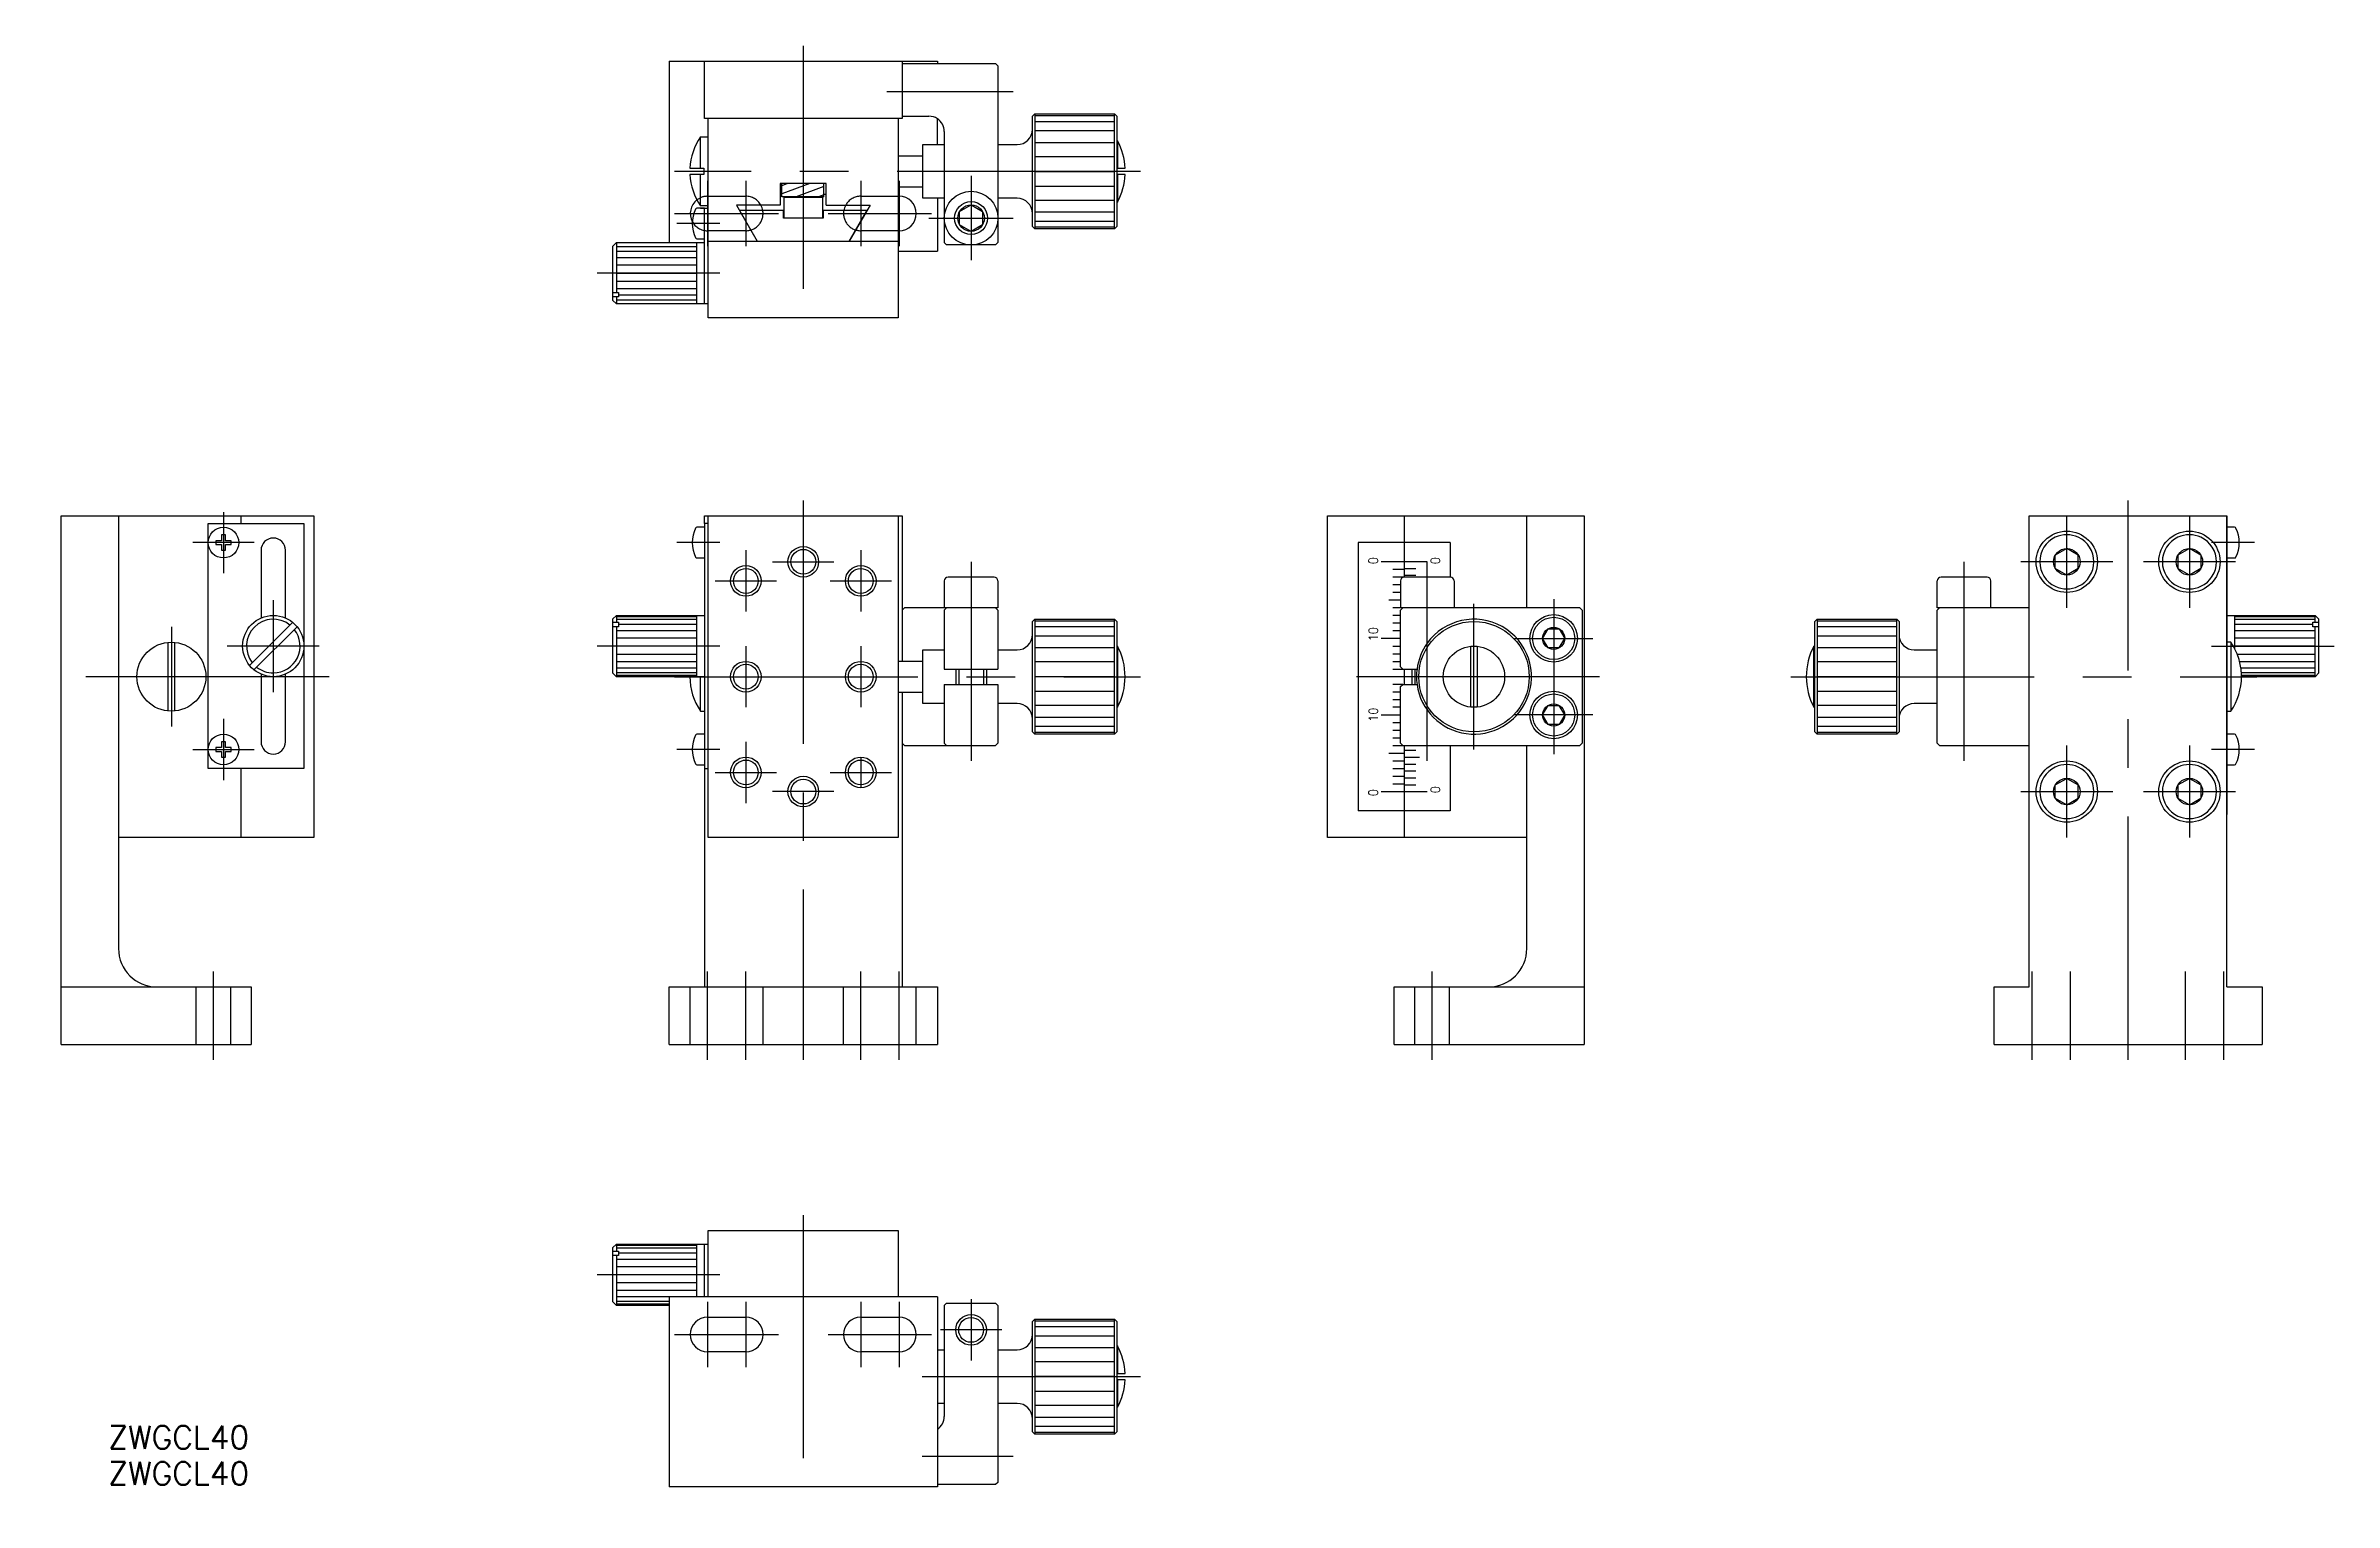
# Model space of a CAD drawing. Extents: x -99 to 200, y -108 to 82.
import ezdxf

# ---------------------------------------------------------------- set-up
doc = ezdxf.new("R2010")
doc.units = 0
doc.linetypes.add('CENTER', pattern=[50.8, 31.75, -6.35, 6.35, -6.35])
doc.linetypes.add('DASHED', pattern=[19.05, 12.7, -6.35])
doc.layers.get('0').update_dxf_attribs({"linetype": 'CONTINUOUS'})
doc.layers.add('CENTER', color=1, linetype='CENTER')
doc.styles.add('CONVERTER_2', font='txt.shx', dxfattribs={"width": 0.9})
doc.styles.get("Standard").update_dxf_attribs({"font": 'txt.shx', "height": 3, "bigfont": 'bigfont.shx'})

msp = doc.modelspace()

# ---------------------------------------------------------------- linework, layer by layer
at = {"color": 7, "linetype": 'CONTINUOUS'}
for p, q in [((-17.5, 80.37), (17.5, 80.37)), ((-17.5, 80.37), (-17.5, 56.67)), ((-12.9, 72.87), (-12.9, 80.37)), ((12.9, 80.37), (12.9, 72.87)), ((12.9, 80.07), (18, 80.07)), ((12.9, 79.77), (12.9, 73.17)), ((17.5, 80.37), (17.5, 80.07)), ((18, 80.07), (25.1, 80.07)), ((25.1, 80.07), (25.4, 79.77)), ((25.4, 79.77), (25.4, 72.37)), ((12.9, 72.87), (-12.9, 72.87)), ((-12.4, 46.87), (-12.4, 72.87)), ((12.4, 72.87), (12.4, 67.97)), ((12.9, 73.17), (16.4, 73.17)), ((12.9, 73.12), (13, 73.12)), ((17.5, 69.47), (17.5, 72.84)), ((25.4, 72.87), (25.4, 62.47)), ((30.21, 73.47), (29.91, 73.17)), ((29.91, 58.77), (29.91, 73.17)), ((30.21, 73.47), (40.61, 73.47)), ((30.21, 73.47), (30.21, 58.47)), ((40.61, 73.22), (30.21, 73.22)), ((30.21, 72.47), (40.61, 72.47)), ((40.61, 58.47), (40.61, 73.47)), ((40.91, 73.17), (40.61, 73.47)), ((40.91, 73.17), (40.91, 58.77)), ((-13.41, 70.47), (-12.4, 70.47)), ((-13.41, 66.37), (-13.41, 70.47)), ((15.6, 69.47), (17.5, 69.47)), ((15.6, 62.47), (15.6, 69.47)), ((17.5, 69.47), (17.9, 69.47)), ((17.9, 69.47), (18.4, 69.47)), ((18.4, 71.17), (18.4, 69.47)), ((18.4, 69.47), (18.4, 62.47)), ((25.4, 69.47), (27.91, 69.47)), ((40.61, 71.27), (30.21, 71.27)), ((30.21, 69.72), (40.61, 69.72)), ((40.91, 69.97), (41.01, 69.97)), ((41.01, 69.97), (41.01, 66.37)), ((-14.79, 66.37), (-13, 66.37)), ((-13, 66.37), (-13, 65.57)), ((12.4, 67.97), (12.4, 63.97)), ((15.6, 67.97), (12.4, 67.97)), ((30.21, 67.91), (40.61, 67.91)), ((30.21, 65.97), (40.61, 65.97)), ((40.91, 66.37), (42, 66.37)), ((-13, 65.57), (-14.79, 65.57)), ((-13.41, 61.47), (-13.41, 65.57)), ((3, 64.37), (-3, 64.37)), ((-3, 64.37), (-3, 61.57)), ((-2.8, 62.65), (-2.8, 64.37)), ((2.7, 62.65), (2.7, 64.37)), ((3, 62.97), (2.7, 62.97)), ((3, 61.57), (3, 64.37)), ((12.4, 63.97), (12.4, 55.57)), ((12.4, 63.97), (15.6, 63.97)), ((12.4, 62.72), (12.5, 62.72)), ((30.21, 64.03), (40.61, 64.03)), ((42, 65.57), (40.91, 65.57)), ((41.01, 65.57), (41.01, 61.97)), ((-12.9, 61.17), (-13.89, 61.17)), ((-12.4, 61.47), (-13.41, 61.47)), ((-13.4, 61.17), (-12.4, 61.17)), ((-12.9, 48.67), (-12.9, 61.17)), ((-8.71, 61.57), (-6, 56.87)), ((-3, 61.57), (-8.71, 61.57)), ((-2.6, 60.87), (-8.31, 60.87)), ((-8.31, 60.87), (-6, 56.87)), ((2.7, 62.65), (-2.8, 62.65)), ((-2.6, 59.87), (-2.6, 60.87)), ((2.6, 59.87), (-2.6, 59.87)), ((-2.5, 59.87), (-2.5, 62.65)), ((2.5, 62.57), (-2.5, 62.57)), ((2.5, 62.65), (2.5, 59.87)), ((8.31, 60.87), (2.6, 60.87)), ((2.6, 60.87), (2.6, 59.87)), ((3, 61.57), (8.71, 61.57)), ((8.71, 61.57), (6, 56.87)), ((6, 56.87), (8.31, 60.87)), ((17.5, 62.47), (15.6, 62.47)), ((17.5, 62.47), (17.5, 55.57)), ((18.4, 62.47), (17.5, 62.47)), ((18.4, 62.47), (18.4, 56.67)), ((20.4, 60.74), (21.9, 61.6)), ((20.4, 59), (20.4, 60.74)), ((21.9, 61.6), (23.4, 60.74)), ((23.4, 60.74), (23.4, 59)), ((25.4, 62.47), (25.4, 59.87)), ((27.91, 62.47), (25.4, 62.47)), ((25.4, 59.87), (25.4, 56.67)), ((30.21, 62.22), (40.61, 62.22)), ((30.21, 60.67), (40.61, 60.67)), ((41.01, 61.97), (40.91, 61.97)), ((-13.89, 57.17), (-12.9, 57.17)), ((-12.4, 56.87), (12.4, 56.87)), ((12.5, 58.22), (12.4, 58.22)), ((21.9, 58.14), (20.4, 59)), ((23.4, 59), (21.9, 58.14)), ((29.91, 58.77), (30.21, 58.47)), ((30.21, 59.48), (40.61, 59.48)), ((30.21, 58.73), (40.61, 58.73)), ((40.61, 58.47), (30.21, 58.47)), ((40.91, 58.77), (40.61, 58.47)), ((-24.9, 56.17), (-24.4, 56.67)), ((-24.9, 56.17), (-24.9, 49.17)), ((-24.4, 56.67), (-12.9, 56.67)), ((-24.4, 56.67), (-24.4, 50.14)), ((-13.9, 56.14), (-24.4, 56.14)), ((-13.9, 55.5), (-24.4, 55.5)), ((-13.9, 54.67), (-24.4, 54.67)), ((-13.9, 48.67), (-13.9, 56.67)), ((12.4, 55.57), (17.5, 55.57)), ((12.4, 55.57), (12.4, 46.87)), ((18.7, 56.37), (18.4, 56.67)), ((25.1, 56.37), (18.7, 56.37)), ((25.4, 56.67), (25.1, 56.37)), ((-13.9, 53.71), (-24.4, 53.71)), ((-24.4, 52.67), (-13.9, 52.67)), ((-24.4, 51.64), (-13.9, 51.64)), ((-24.9, 50.14), (-24.1, 50.14)), ((-24.1, 49.57), (-24.9, 49.57)), ((-24.4, 48.67), (-24.9, 49.17)), ((-24.4, 50.67), (-13.9, 50.67)), ((-24.4, 49.57), (-24.4, 48.67)), ((-24.4, 49.21), (-13.9, 49.21)), ((-12.4, 48.67), (-24.4, 48.67)), ((-24.1, 50.14), (-24.1, 49.57)), ((-24.1, 49.84), (-13.9, 49.84)), ((12.4, 46.87), (-12.4, 46.87)), ((-96.87, 21), (-63.87, 21)), ((-96.87, -48), (-96.87, 21)), ((-89.37, 21), (-89.37, -35.5)), ((-73.37, 20), (-73.37, 21)), ((-63.87, 21), (-63.87, -21)), ((-12.9, 21), (12.9, 21)), ((-12.9, 20), (-12.9, 21)), ((-12.4, -21), (-12.4, 21)), ((12.4, 21), (12.4, 2)), ((12.9, 21), (12.9, 2)), ((68.43, -21), (68.43, 21)), ((68.43, 21), (94.43, 21)), ((78.43, 21), (78.43, 15)), ((94.43, 21), (101.93, 21)), ((94.43, 9), (94.43, 21)), ((101.93, 21), (101.93, 5)), ((160, 21), (185.8, 21)), ((160, 15), (160, 21)), ((185.8, -40.5), (185.8, 21)), ((185.8, 21), (185.8, 18)), ((-77.67, -12), (-77.67, 20)), ((-77.67, 20), (-65.17, 20)), ((-75.92, 18.5), (-75.92, 17.75)), ((-75.42, 18.5), (-75.92, 18.5)), ((-75.42, 17.75), (-75.42, 18.5)), ((-65.17, 20), (-65.17, -12)), ((-12.9, 19.5), (-13.89, 19.5)), ((-12.9, 20), (-12.9, -40.5)), ((-12.4, 20), (-12.9, 20)), ((186.79, 19.5), (185.8, 19.5)), ((185.8, 18), (185.8, 15)), ((185.8, 18), (185.8, 15)), ((-75.92, 17.75), (-76.67, 17.75)), ((-76.67, 17.75), (-76.67, 17.25)), ((-76.67, 17.25), (-75.92, 17.25)), ((-75.92, 17.25), (-75.92, 16.5)), ((-75.92, 16.5), (-75.42, 16.5)), ((-74.67, 17.75), (-75.42, 17.75)), ((-75.42, 17.25), (-74.67, 17.25)), ((-75.42, 16.5), (-75.42, 17.25)), ((-74.67, 17.25), (-74.67, 17.75)), ((-70.77, 16.5), (-70.77, 7.67)), ((-67.57, 7.67), (-67.57, 16.5)), ((-13.89, 15.5), (-12.9, 15.5)), ((72.43, 17.5), (72.43, -17.5)), ((84.43, 17.5), (72.43, 17.5)), ((76.93, 15), (75.43, 15)), ((78.43, 15), (76.93, 15)), ((78.43, 15), (76.93, 15)), ((78.43, 15), (78.43, 13)), ((79.93, 15), (78.43, 15)), ((79.93, 15), (78.43, 15)), ((81.43, 15), (79.93, 15)), ((84.43, 17.5), (84.43, 13)), ((160, -15), (160, 15)), ((164.9, 16.73), (163.4, 15.87)), ((163.4, 14.13), (163.4, 15.87)), ((166.4, 15.87), (164.9, 16.73)), ((166.4, 14.13), (166.4, 15.87)), ((180.9, 16.73), (179.4, 15.87)), ((179.4, 15.87), (179.4, 14.13)), ((182.4, 15.87), (180.9, 16.73)), ((182.4, 15.87), (182.4, 14.13)), ((185.8, 15.5), (186.79, 15.5)), ((185.8, 15), (185.8, 2)), ((18.4, 12.5), (18.4, 9)), ((24.9, 13), (18.9, 13)), ((25.4, 12.5), (25.4, 9)), ((78.43, 14), (76.93, 14)), ((78.43, 13), (76.93, 13)), ((77.93, 12), (76.93, 12)), ((77.93, 12.5), (77.93, 12)), ((77.93, 12), (77.93, 11)), ((79.93, 14.1), (78.43, 14.1)), ((79.93, 13.2), (78.43, 13.2)), ((84.43, 13), (78.43, 13)), ((84.93, 12.5), (84.93, 9)), ((148, 9), (148, 12.5)), ((154.5, 13), (148.5, 13)), ((155, 9), (155, 12.5)), ((164.9, 13.27), (163.4, 14.13)), ((166.4, 14.13), (164.9, 13.27)), ((180.9, 13.27), (179.4, 14.13)), ((182.4, 14.13), (180.9, 13.27)), ((12.9, 8.7), (13.2, 9)), ((25.4, 9), (13.2, 9)), ((18.4, 9), (17.9, 9)), ((18.7, 9), (18.4, 8.7)), ((25.4, 8.7), (25.1, 9)), ((77.93, 10), (76.43, 10)), ((77.93, 11), (76.93, 11)), ((78.43, 9), (76.93, 9)), ((77.93, 11), (77.93, 10)), ((77.93, 10), (77.93, 9)), ((94.43, 9), (77.93, 9)), ((77.93, 8.7), (78.23, 9)), ((78.43, 9), (78.23, 9)), ((101.33, 9), (94.43, 9)), ((101.63, 8.7), (101.33, 9)), ((160, 9), (148, 9)), ((148.3, 9), (148, 8.7)), ((155.5, 9), (155, 9)), ((-66.63, 7.1), (-72.26, 1.47)), ((-71.7, 0.9), (-66.07, 6.53)), ((-24.9, 7.5), (-24.4, 8)), ((-24.9, 7.5), (-24.9, 0.5)), ((-24.9, 7.1), (-24.1, 7.1)), ((-24.1, 6.53), (-24.9, 6.53)), ((-24.4, 8), (-12.9, 8)), ((-24.4, 8), (-24.4, 7.1)), ((-24.4, 7.86), (-13.9, 7.86)), ((-13.9, 7.46), (-24.4, 7.46)), ((-24.4, 6.53), (-24.4, 0)), ((-13.9, 6), (-24.4, 6)), ((-24.1, 7.1), (-24.1, 6.53)), ((-13.9, 6.83), (-24.1, 6.83)), ((-13.9, 0), (-13.9, 8)), ((12.4, 8.7), (12.4, -8.7)), ((18.4, 8.7), (18.4, 1)), ((25.4, 8.7), (25.4, 3.5)), ((30.2, 7.5), (29.9, 7.2)), ((29.9, 0), (29.9, 7.2)), ((30.2, 7.5), (30.2, -7.5)), ((30.2, 7.5), (40.6, 7.5)), ((40.6, 7.24), (30.2, 7.24)), ((40.6, 6.5), (30.2, 6.5)), ((40.6, -7.5), (40.6, 7.5)), ((40.6, 7.5), (40.9, 7.2)), ((40.9, 7.2), (40.9, -7.2)), ((77.93, 8), (76.93, 8)), ((77.93, 7), (76.93, 7)), ((77.93, 6), (76.93, 6)), ((77.93, 8), (77.93, 8.7)), ((77.93, 7), (77.93, 8)), ((77.93, 6), (77.93, 7)), ((77.93, 5), (77.93, 6)), ((96.49, 5), (97.21, 6.25)), ((97.21, 6.25), (98.65, 6.25)), ((98.65, 6.25), (99.37, 5)), ((101.63, 8.7), (101.63, -8.7)), ((132, 7.2), (132.3, 7.5)), ((132, -7.2), (132, 7.2)), ((132.3, 7.5), (132.3, -7.5)), ((132.3, 7.5), (142.7, 7.5)), ((142.7, 7.24), (132.3, 7.24)), ((142.7, 6.5), (132.3, 6.5)), ((142.7, -7.5), (142.7, 7.5)), ((143, 7.2), (142.7, 7.5)), ((143, 7.2), (143, 0)), ((148, -8.7), (148, 8.7)), ((185.8, 8), (197.3, 8)), ((186.8, 8), (186.8, 3.69)), ((186.8, 7.86), (197.3, 7.86)), ((197.3, 7.46), (186.8, 7.46)), ((197, 6.83), (186.8, 6.83)), ((197.3, 6), (186.8, 6)), ((197, 7.1), (197.8, 7.1)), ((197, 6.53), (197, 7.1)), ((197.8, 6.53), (197, 6.53)), ((197.3, 8), (197.8, 7.5)), ((197.3, 7.1), (197.3, 8)), ((197.3, 0), (197.3, 6.53)), ((197.8, 0.5), (197.8, 7.5)), ((-82.87, -4.48), (-82.87, 4.48)), ((-82.07, 4.48), (-82.07, -4.48)), ((-13.9, 5.04), (-24.4, 5.04)), ((-13.9, 4), (-24.4, 4)), ((15.6, -3.5), (15.6, 3.5)), ((15.6, 3.5), (18.4, 3.5)), ((25.4, 3.5), (25.4, 1)), ((25.4, 3.5), (27.9, 3.5)), ((40.6, 5.3), (30.2, 5.3)), ((40.6, 3.75), (30.2, 3.75)), ((40.9, 4), (41, 4)), ((41, 4), (41, -4)), ((77.93, 5), (75.43, 5)), ((76.93, 4), (77.93, 4)), ((76.93, 3), (77.93, 3)), ((77.93, 1.3), (77.93, 5)), ((87.13, -3.98), (87.13, 3.98)), ((87.93, 3.98), (87.93, -3.98)), ((97.21, 3.75), (96.49, 5)), ((98.65, 3.75), (97.21, 3.75)), ((98.65, 3.75), (99.37, 5)), ((101.93, 5), (101.93, -5)), ((131.9, -4), (131.9, 4)), ((131.9, 4), (132, 4)), ((142.7, 5.3), (132.3, 5.3)), ((142.7, 3.75), (132.3, 3.75)), ((145, 3.5), (148, 3.5)), ((186.32, 4.5), (185.8, 4.5)), ((186.32, 4.5), (186.32, 0)), ((197.3, 5.04), (186.8, 5.04)), ((197.3, 4), (186.8, 4)), ((-70.77, 0.33), (-70.77, -8.5)), ((-67.57, -8.5), (-67.57, 0.33)), ((-24.4, 0), (-24.9, 0.5)), ((-24.4, 2.96), (-13.9, 2.96)), ((-24.4, 2), (-13.9, 2)), ((-24.4, 1.17), (-13.9, 1.17)), ((-24.4, 0.54), (-13.9, 0.54)), ((-13.9, 0.14), (-24.4, 0.14)), ((-12.9, 0), (-24.4, 0)), ((-13.41, -4.5), (-13.41, 0)), ((12.4, 2), (12.4, -2)), ((12.4, 2), (12.4, -2)), ((15.6, 2), (12.4, 2)), ((18.4, 1), (19.9, 1)), ((19.9, 1), (20.28, 1)), ((20.28, 1), (20.28, -1)), ((20.28, 1), (23.52, 1)), ((23.52, 1), (23.52, -1)), ((23.52, 1), (23.9, 1)), ((23.9, 1), (25.4, 1)), ((29.9, -7.2), (29.9, 0)), ((40.6, 1.94), (30.2, 1.94)), ((40.6, 0), (30.2, 0)), ((76.93, 2), (77.93, 2)), ((76.93, 1), (78.23, 1)), ((78.23, 1), (77.93, 1.3)), ((78.23, 1), (78.43, 1)), ((78.43, 1), (78.43, 0)), ((78.43, 1), (80.1, 1)), ((79.81, 1), (79.81, -1)), ((142.7, 1.94), (132.3, 1.94)), ((142.7, 0), (132.3, 0)), ((143, 0), (143, -7.2)), ((185.8, 2), (185.8, -2)), ((186.32, 0), (186.32, -4.5)), ((187.13, 2.96), (197.3, 2.96)), ((187.45, 2), (197.3, 2)), ((187.61, 1.17), (197.3, 1.17)), ((187.68, 0.54), (197.3, 0.54)), ((197.3, 0.14), (187.7, 0.14)), ((197.3, 0), (187.7, 0)), ((197.8, 0.5), (197.3, 0)), ((12.4, -2), (12.4, -21)), ((12.4, -2), (15.6, -2)), ((12.9, -2), (12.9, -40.5)), ((18.4, -1), (19.9, -1)), ((18.4, -1), (18.4, -8.7)), ((19.9, -1), (20.28, -1)), ((20.28, -1), (23.52, -1)), ((23.52, -1), (23.9, -1)), ((23.9, -1), (25.4, -1)), ((25.4, -1), (25.4, -3.5)), ((40.6, -1.94), (30.2, -1.94)), ((78.43, 0), (76.43, 0)), ((78.23, -1), (76.93, -1)), ((77.93, -2), (76.93, -2)), ((77.93, -1.3), (78.23, -1)), ((77.93, -8.7), (77.93, -1.3)), ((78.23, -1), (78.43, -1)), ((78.23, -1), (78.43, -1)), ((78.43, 0), (78.43, -1)), ((78.43, -1), (80.1, -1)), ((142.7, -1.94), (132.3, -1.94)), ((185.8, -2), (185.8, -15)), ((-13.41, -4.5), (-12.9, -4.5)), ((18.4, -3.5), (15.6, -3.5)), ((27.9, -3.5), (25.4, -3.5)), ((25.4, -3.5), (25.4, -8.7)), ((40.6, -3.75), (30.2, -3.75)), ((30.2, -5.3), (40.6, -5.3)), ((41, -4), (40.9, -4)), ((75.43, -5), (77.93, -5)), ((77.93, -3), (76.93, -3)), ((77.93, -4), (76.93, -4)), ((96.49, -5), (97.21, -3.75)), ((97.21, -6.25), (96.49, -5)), ((97.21, -3.75), (98.65, -3.75)), ((99.37, -5), (98.65, -3.75)), ((99.37, -5), (98.65, -6.25)), ((101.93, -5), (101.93, -48)), ((132, -4), (131.9, -4)), ((142.7, -3.75), (132.3, -3.75)), ((132.3, -5.3), (142.7, -5.3)), ((148, -3.5), (145, -3.5)), ((185.8, -4.5), (186.32, -4.5)), ((-75.92, -8.5), (-75.92, -9.25)), ((-75.42, -8.5), (-75.92, -8.5)), ((-75.42, -9.25), (-75.42, -8.5)), ((-12.9, -7.5), (-13.89, -7.5)), ((13.2, -9), (12.9, -8.7)), ((18.7, -9), (18.4, -8.7)), ((25.1, -9), (25.4, -8.7)), ((30.2, -7.5), (29.9, -7.2)), ((40.6, -6.5), (30.2, -6.5)), ((30.2, -7.24), (40.6, -7.24)), ((40.6, -7.5), (30.2, -7.5)), ((40.6, -7.5), (40.9, -7.2)), ((76.93, -6), (77.93, -6)), ((76.93, -7), (77.93, -7)), ((76.93, -8), (77.93, -8)), ((77.93, -8.7), (78.23, -9)), ((98.65, -6.25), (97.21, -6.25)), ((101.63, -8.7), (101.33, -9)), ((101.33, -9), (101.63, -8.7)), ((132, -7.2), (132.3, -7.5)), ((142.7, -6.5), (132.3, -6.5)), ((132.3, -7.24), (142.7, -7.24)), ((142.7, -7.5), (132.3, -7.5)), ((143, -7.2), (142.7, -7.5)), ((148, -8.7), (148.3, -9)), ((186.79, -7.5), (185.8, -7.5)), ((-75.92, -9.25), (-76.67, -9.25)), ((-76.67, -9.25), (-76.67, -9.75)), ((-76.67, -9.75), (-75.92, -9.75)), ((-75.92, -9.75), (-75.92, -10.5)), ((-75.92, -10.5), (-75.42, -10.5)), ((-74.67, -9.25), (-75.42, -9.25)), ((-75.42, -10.5), (-75.42, -9.75)), ((-75.42, -9.75), (-74.67, -9.75)), ((-74.67, -9.75), (-74.67, -9.25)), ((-13.89, -11.5), (-12.9, -11.5)), ((13.2, -9), (25.1, -9)), ((76.43, -10), (78.43, -10)), ((76.93, -9), (78.43, -9)), ((76.93, -11), (78.43, -11)), ((78.23, -9), (94.43, -9)), ((78.23, -9), (78.93, -9)), ((78.43, -9), (78.43, -10)), ((78.43, -9.6), (79.93, -9.6)), ((78.43, -10), (78.43, -11)), ((78.43, -10.5), (80.43, -10.5)), ((78.43, -11), (78.43, -12)), ((78.43, -11.4), (79.93, -11.4)), ((84.43, -9), (84.43, -17.5)), ((94.43, -9), (101.33, -9)), ((94.43, -35.5), (94.43, -9)), ((148.3, -9), (160, -9)), ((185.8, -11.5), (186.79, -11.5)), ((-65.17, -12), (-77.67, -12)), ((-73.37, -21), (-73.37, -12)), ((-12.9, -12), (-12.4, -12)), ((76.93, -12), (78.43, -12)), ((76.93, -13), (78.43, -13)), ((76.93, -14), (78.43, -14)), ((78.43, -12), (78.43, -13)), ((78.43, -12.3), (79.93, -12.3)), ((78.43, -13), (78.43, -14)), ((78.43, -13.2), (79.93, -13.2)), ((78.43, -14), (78.43, -21)), ((78.43, -14.1), (79.93, -14.1)), ((163.4, -14.13), (164.9, -13.27)), ((163.4, -15.87), (163.4, -14.13)), ((164.9, -13.27), (166.4, -14.13)), ((166.4, -15.87), (166.4, -14.13)), ((179.4, -14.13), (180.9, -13.27)), ((179.4, -14.13), (179.4, -15.87)), ((180.9, -13.27), (182.4, -14.13)), ((182.4, -14.13), (182.4, -15.87)), ((84.43, -17.5), (72.43, -17.5)), ((75.43, -15), (76.93, -15)), ((76.93, -15), (78.43, -15)), ((76.93, -15), (78.43, -15)), ((76.93, -15), (78.43, -15)), ((78.43, -15), (79.93, -15)), ((78.43, -15), (79.93, -15)), ((78.43, -15), (79.93, -15)), ((79.93, -15), (81.43, -15)), ((160, -40.5), (160, -15)), ((163.4, -15.87), (164.9, -16.73)), ((164.9, -16.73), (166.4, -15.87)), ((179.4, -15.87), (180.9, -16.73)), ((180.9, -16.73), (182.4, -15.87)), ((185.8, -15), (185.8, -18)), ((-63.87, -21), (-89.37, -21)), ((12.4, -21), (-12.4, -21)), ((94.43, -21), (68.43, -21)), ((-96.87, -40.5), (-72.07, -40.5)), ((-72.07, -40.5), (-72.07, -48)), ((-17.5, -40.5), (17.5, -40.5)), ((-17.5, -48), (-17.5, -40.5)), ((17.5, -40.5), (17.5, -48)), ((77.13, -40.5), (101.93, -40.5)), ((77.13, -48), (77.13, -40.5)), ((155.4, -40.5), (160, -40.5)), ((155.4, -48), (155.4, -40.5)), ((185.8, -40.5), (190.4, -40.5)), ((190.4, -40.5), (190.4, -48)), ((-96.87, -48), (-72.07, -48)), ((-17.5, -48), (17.5, -48)), ((77.13, -48), (101.93, -48)), ((155.4, -48), (190.4, -48)), ((-24.9, -74.58), (-24.4, -74.08)), ((-24.9, -74.58), (-24.9, -81.58)), ((-24.4, -74.08), (-12.4, -74.08)), ((-24.4, -74.08), (-24.4, -74.98)), ((-24.4, -74.22), (-13.9, -74.22)), ((-13.9, -74.61), (-24.4, -74.61)), ((-13.9, -80.98), (-13.9, -74.08)), ((-12.9, -80.98), (-12.9, -74.08)), ((-12.4, -72.28), (12.4, -72.28)), ((-12.4, -80.98), (-12.4, -72.28)), ((12.4, -72.28), (12.4, -80.98)), ((-24.9, -74.98), (-24.1, -74.98)), ((-24.1, -75.55), (-24.9, -75.55)), ((-24.4, -75.55), (-24.4, -82.08)), ((-13.9, -76.08), (-24.4, -76.08)), ((-13.9, -77.04), (-24.4, -77.04)), ((-24.1, -74.98), (-24.1, -75.55)), ((-13.9, -75.25), (-24.1, -75.25)), ((-13.9, -78.08), (-24.4, -78.08)), ((-24.4, -79.11), (-13.9, -79.11)), ((-24.4, -80.08), (-13.9, -80.08)), ((-24.4, -82.08), (-24.9, -81.58)), ((-24.4, -80.91), (-13.9, -80.91)), ((-24.4, -81.54), (-17.5, -81.54)), ((-17.5, -81.94), (-24.4, -81.94)), ((-17.5, -82.08), (-24.4, -82.08)), ((-13.9, -80.98), (-17.5, -80.98)), ((-17.5, -80.98), (-17.5, -81.54)), ((-17.5, -81.54), (-17.5, -81.94)), ((-17.5, -81.94), (-17.5, -82.08)), ((-17.5, -82.08), (-17.5, -105.78)), ((-12.9, -80.98), (-13.9, -80.98)), ((-12.4, -80.98), (-12.9, -80.98)), ((12.4, -80.98), (-12.4, -80.98)), ((17.5, -80.98), (12.4, -80.98)), ((17.5, -80.98), (17.5, -87.88)), ((18.4, -82.08), (18.7, -81.78)), ((18.4, -82.08), (18.4, -87.88)), ((18.7, -81.78), (25.1, -81.78)), ((25.1, -81.78), (25.4, -82.08)), ((25.4, -82.08), (25.4, -85.28)), ((-12.5, -83.63), (-7.5, -83.63)), ((7.5, -83.63), (12.5, -83.63)), ((25.4, -85.28), (25.4, -87.88)), ((30.21, -83.88), (29.91, -84.18)), ((29.91, -98.58), (29.91, -84.18)), ((30.21, -83.88), (40.61, -83.88)), ((30.21, -83.88), (30.21, -98.88)), ((40.61, -84.13), (30.21, -84.13)), ((40.61, -84.88), (30.21, -84.88)), ((40.61, -86.08), (30.21, -86.08)), ((40.61, -98.88), (40.61, -83.88)), ((40.61, -83.88), (40.91, -84.18)), ((40.91, -84.18), (40.91, -98.58)), ((-7.5, -88.13), (-12.5, -88.13)), ((12.5, -88.13), (7.5, -88.13)), ((17.5, -87.88), (17.5, -94.88)), ((17.5, -87.88), (18.4, -87.88)), ((18.4, -87.88), (18.4, -94.88)), ((25.4, -87.88), (25.4, -98.28)), ((25.4, -87.88), (27.91, -87.88)), ((40.61, -87.63), (30.21, -87.63)), ((40.61, -89.44), (30.21, -89.44)), ((40.91, -87.38), (41.01, -87.38)), ((41.01, -87.38), (41.01, -90.98)), ((40.61, -91.38), (30.21, -91.38)), ((40.91, -90.98), (42, -90.98)), ((42, -91.78), (40.91, -91.78)), ((41.01, -91.78), (41.01, -95.38)), ((17.5, -94.88), (17.5, -98.25)), ((18.4, -94.88), (17.5, -94.88)), ((18.4, -94.88), (18.4, -96.58)), ((27.91, -94.88), (25.4, -94.88)), ((40.61, -93.32), (30.21, -93.32)), ((40.61, -95.13), (30.21, -95.13)), ((41.01, -95.38), (40.91, -95.38)), ((17.5, -98.25), (17.5, -105.48)), ((25.4, -97.78), (25.4, -105.18)), ((30.21, -96.68), (40.61, -96.68)), ((40.61, -97.87), (30.21, -97.87)), ((29.91, -98.58), (30.21, -98.88)), ((30.21, -98.62), (40.61, -98.62)), ((40.61, -98.88), (30.21, -98.88)), ((40.61, -98.88), (40.91, -98.58)), ((17.5, -105.78), (-17.5, -105.78)), ((17.5, -105.48), (17.5, -105.78)), ((18, -105.48), (17.5, -105.48)), ((18, -105.48), (17.5, -105.48)), ((25.1, -105.48), (18, -105.48)), ((25.4, -105.18), (25.1, -105.48))]:
    msp.add_line(p, q, dxfattribs=at)
at = {"color": 3, "linetype": 'DASHED'}
for p, q in [((-12.5, 62.72), (-7.5, 62.72)), ((7.5, 62.72), (12.4, 62.72)), ((-7.5, 58.22), (-12.5, 58.22)), ((12.4, 58.22), (7.5, 58.22)), ((-79.22, -48), (-79.22, -40.5)), ((-74.72, -48), (-74.72, -40.5)), ((-14.75, -48), (-14.75, -40.5)), ((-5.25, -48), (-5.25, -40.5)), ((5.25, -48), (5.25, -40.5)), ((14.75, -48), (14.75, -40.5)), ((79.78, -40.5), (79.78, -48)), ((84.28, -40.5), (84.28, -48))]:
    msp.add_line(p, q, dxfattribs=at)
at = {"color": 3, "linetype": 'CONTINUOUS'}
for p, q in [((0.86, 64.37), (-2.8, 63.04)), ((-2.06, 64.37), (-2.8, 64.1)), ((2.7, 63.98), (-0.95, 62.65)), ((2.7, 62.91), (1.97, 62.65)), ((19.9, 1), (19.9, -1)), ((23.9, 1), (23.9, -1)), ((79.43, 1), (79.43, -1))]:
    msp.add_line(p, q, dxfattribs=at)
at = {"color": 7, "linetype": 'CONTINUOUS'}
for centre, radius in [((21.9, 59.87), 3.5), ((21.9, 59.87), 2.15), ((21.9, 59.87), 1.73), ((-75.67, 17.5), 2), ((164.9, 15), 4), ((180.9, 15), 4), ((0, 15), 1.62), ((164.9, 15), 1.73), ((180.9, 15), 1.73), ((-7.5, 12.5), 1.62), ((7.5, 12.5), 1.62), ((-69.17, 4), 4), ((87.53, 0), 7.2), ((97.93, 5), 3.1), ((97.93, 5), 2.75), ((97.93, 5), 1.44), ((-82.47, 0), 4.5), ((87.53, 0), 4), ((-7.5, 0), 1.62), ((7.5, 0), 1.62), ((97.93, -5), 3.1), ((97.93, -5), 2.75), ((97.93, -5), 1.44), ((-75.67, -9.5), 2), ((-7.5, -12.5), 1.62), ((7.5, -12.5), 1.62), ((164.9, -15), 4), ((180.9, -15), 4), ((0, -15), 1.62), ((164.9, -15), 1.73), ((180.9, -15), 1.73), ((21.9, -85.28), 1.62)]:
    msp.add_circle(centre, radius, dxfattribs=at)
at = {"color": 3, "linetype": 'CONTINUOUS'}
for centre in [(0, 15), (-7.5, 12.5), (7.5, 12.5), (-7.5, 0), (7.5, 0), (-7.5, -12.5), (7.5, -12.5), (0, -15), (21.9, -85.28)]:
    msp.add_circle(centre, 2, dxfattribs=at)
at = {"color": 7, "linetype": 'CONTINUOUS'}
for centre, radius, start, end in [((16.4, 71.17), 2, 56.633, 90), ((16.4, 71.17), 2, 0, 56.633), ((-6.8, 65.97), 8, 145.7711, 177.134), ((27.91, 71.47), 2, 270, 0), ((33.51, 65.97), 8.5, 2.6973, 28.0725), ((-6.8, 65.97), 8, 182.866, 214.2289), ((12.5, 60.47), 2.25, 270, 90), ((33.51, 65.97), 8.5, 331.9275, 357.3027), ((-12.5, 60.47), 2.25, 127.853, 207.6781), ((-10.15, 59.17), 4.35, 154.3284, 205.6716), ((-13.89, 60.97), 0.2, 90, 154.3284), ((-7.5, 60.47), 2.25, 10.2403, 29.2676), ((7.5, 60.47), 2.25, 150.7324, 169.7597), ((27.91, 60.47), 2, 0, 90), ((-13.89, 57.37), 0.2, 205.6716, 270), ((-69.17, 16.5), 1.6, 0, 180), ((-10.15, 17.5), 4.35, 154.3284, 205.6716), ((-13.89, 19.3), 0.2, 90, 154.3284), ((164.9, 15), 3.53, 115.1462, 180), ((164.9, 15), 3.53, 64.8538, 115.1462), ((164.9, 15), 3.53, 295.1462, 64.8538), ((180.9, 15), 3.53, 115.1462, 244.8538), ((180.9, 15), 3.53, 64.8538, 115.1462), ((180.9, 15), 3.53, 0, 64.8538), ((186.79, 19.3), 0.2, 25.6716, 90), ((183.05, 17.5), 4.35, 334.3284, 25.6716), ((-13.89, 15.7), 0.2, 205.6716, 270), ((164.9, 15), 3.53, 180, 244.8538), ((180.9, 15), 3.53, 295.1462, 0), ((186.79, 15.7), 0.2, 270, 334.3284), ((18.9, 12.5), 0.5, 90, 180), ((24.9, 12.5), 0.5, 0, 90), ((78.43, 12.5), 0.5, 90, 180), ((84.43, 12.5), 0.5, 0, 90), ((148.5, 12.5), 0.5, 90, 180), ((154.5, 12.5), 0.5, 0, 90), ((164.9, 15), 3.53, 244.8538, 295.1462), ((180.9, 15), 3.53, 244.8538, 295.1462), ((-69.17, 4), 3.5, 51.5624, 218.4376), ((-69.17, 4), 3.5, 270, 38.4376), ((87.53, 0), 7.5, 336.9261, 144.4229), ((27.9, 5.5), 2, 270, 0), ((33.5, 0), 8.5, 0, 28.0725), ((87.53, 0), 7.5, 144.4229, 172.3377), ((139.4, 0), 8.5, 151.9275, 180), ((145, 5.5), 2, 180, 270), ((179.7, 0), 8, 27.4392, 34.2289), ((179.7, 0), 8, 21.752, 27.4392), ((-69.17, 4), 3.5, 231.5624, 270), ((-6.9, -0.05), 7.89, 179.6453, 214.3507), ((33.5, 0), 8.5, 331.9275, 0), ((87.53, 0), 7.5, 172.3377, 187.6623), ((139.4, 0), 8.5, 180, 208.0725), ((179.7, 0), 8, 325.7711, 0), ((179.7, 0), 8, 14.4775, 21.752), ((179.7, 0), 8, 8.4211, 14.4775), ((179.7, 0), 8, 3.841, 8.4211), ((179.7, 0), 8, 0.9762, 3.841), ((179.7, 0), 8, 0, 0.9762), ((87.53, 0), 7.5, 187.6623, 336.9261), ((27.9, -5.5), 2, 0, 90), ((145, -5.5), 2, 90, 180), ((-69.17, -8.5), 1.6, 180, 0), ((-10.15, -9.5), 4.35, 154.3284, 205.6716), ((-13.89, -7.7), 0.2, 90, 154.3284), ((186.79, -7.7), 0.2, 25.6716, 90), ((183.05, -9.5), 4.35, 334.3284, 25.6716), ((-13.89, -11.3), 0.2, 205.6716, 270), ((164.9, -15), 3.53, 115.1462, 180), ((164.9, -15), 3.53, 64.8538, 115.1462), ((164.9, -15), 3.53, 295.1462, 64.8538), ((180.9, -15), 3.53, 115.1462, 244.8538), ((180.9, -15), 3.53, 64.8538, 115.1462), ((180.9, -15), 3.53, 295.1462, 64.8538), ((186.79, -11.3), 0.2, 270, 334.3284), ((164.9, -15), 3.53, 180, 244.8538), ((164.9, -15), 3.53, 244.8538, 295.1462), ((180.9, -15), 3.53, 244.8538, 295.1462), ((-84.37, -35.5), 5, 180, 270), ((89.43, -35.5), 5, 270, 0), ((-12.5, -85.88), 2.25, 90, 270), ((-7.5, -85.88), 2.25, 270, 90), ((7.5, -85.88), 2.25, 90, 270), ((12.5, -85.88), 2.25, 270, 90), ((27.91, -85.88), 2, 270, 0), ((33.51, -91.38), 8.5, 2.6973, 28.0725), ((33.51, -91.38), 8.5, 331.9275, 357.3027), ((27.91, -96.88), 2, 0, 90), ((16.4, -96.58), 2, 303.367, 0)]:
    msp.add_arc(centre, radius, start, end, dxfattribs=at)
at = {"color": 3, "linetype": 'DASHED'}
for centre, start, end in [((-12.5, 60.47), 90, 127.853), ((-7.5, 60.47), 29.2676, 90), ((7.5, 60.47), 90, 150.7324), ((-7.5, 60.47), 270, 10.2403), ((7.5, 60.47), 169.7597, 270), ((-12.5, 60.47), 207.6781, 270)]:
    msp.add_arc(centre, 2.25, start, end, dxfattribs=at)
at = {"layer": 'CENTER', "color": 1, "linetype": 'CENTER'}
for p, q in [((0, 82.37), (0, 44.87)), ((27.4, 76.37), (10.9, 76.37)), ((44, 65.97), (-16.79, 65.97)), ((-12.5, 64.72), (-12.5, 56.22)), ((-7.5, 64.72), (-7.5, 56.22)), ((7.5, 64.72), (7.5, 56.22)), ((12.5, 64.72), (12.5, 56.22)), ((21.9, 65.37), (21.9, 54.37)), ((-16.79, 60.47), (-3.25, 60.47)), ((3.25, 60.47), (16.75, 60.47)), ((16.4, 59.87), (27.4, 59.87)), ((-10.9, 59.17), (-16.5, 59.17)), ((-10.9, 52.67), (-26.9, 52.67)), ((-75.67, 21.5), (-75.67, 13.5)), ((0, 23), (0, -50)), ((164.9, 9), (164.9, 21)), ((172.9, -50), (172.9, 23)), ((180.9, 21), (180.9, 9)), ((-71.67, 17.5), (-79.67, 17.5)), ((-10.9, 17.5), (-16.5, 17.5)), ((-7.5, 16.5), (-7.5, 8.5)), ((-4, 15), (4, 15)), ((7.5, 16.5), (7.5, 8.5)), ((21.9, 15), (21.9, -11)), ((81.43, -11), (81.43, 15)), ((151.5, -11), (151.5, 15)), ((170.9, 15), (158.9, 15)), ((186.9, 15), (174.9, 15)), ((189.4, 17.5), (183.8, 17.5)), ((-11.5, 12.5), (-3.5, 12.5)), ((3.5, 12.5), (11.5, 12.5)), ((-69.17, 10), (-69.17, -2)), ((87.53, -9.5), (87.53, 9.5)), ((97.93, 10.1), (97.93, -10.1)), ((-82.47, 6.5), (-82.47, -6.5)), ((-63.17, 4), (-75.17, 4)), ((-10.9, 4), (-26.9, 4)), ((-7.5, 4), (-7.5, -4)), ((7.5, 4), (7.5, -4)), ((92.83, 5), (103.03, 5)), ((183.8, 4), (199.8, 4)), ((-16.79, 0), (44, 0)), ((128.9, 0), (189.7, 0)), ((-61.87, 0), (-98.87, 0)), ((103.93, 0), (66.43, 0)), ((-75.67, -5.5), (-75.67, -13.5)), ((103.03, -5), (92.83, -5)), ((-7.5, -8.5), (-7.5, -16.5)), ((-79.67, -9.5), (-71.67, -9.5)), ((-10.9, -9.5), (-16.5, -9.5)), ((7.5, -10.5), (7.5, -14.5)), ((164.9, -21), (164.9, -9)), ((180.9, -9), (180.9, -21)), ((189.4, -9.5), (183.8, -9.5)), ((-11.5, -12.5), (-3.5, -12.5)), ((3.5, -12.5), (11.5, -12.5)), ((4, -15), (-4, -15)), ((158.9, -15), (170.9, -15)), ((174.9, -15), (186.9, -15)), ((-76.97, -50), (-76.97, -38.5)), ((-12.5, -50), (-12.5, -38.5)), ((-7.5, -50), (-7.5, -38.5)), ((7.5, -50), (7.5, -38.5)), ((12.5, -50), (12.5, -38.5)), ((82.03, -38.5), (82.03, -50)), ((160.4, -50), (160.4, -38.5)), ((165.4, -50), (165.4, -38.5)), ((180.4, -50), (180.4, -38.5)), ((185.4, -50), (185.4, -38.5)), ((0, -70.28), (0, -107.78)), ((-10.9, -78.08), (-26.9, -78.08)), ((-12.5, -81.63), (-12.5, -90.13)), ((-7.5, -81.63), (-7.5, -90.13)), ((7.5, -81.63), (7.5, -90.13)), ((12.5, -81.63), (12.5, -90.13)), ((21.9, -81.28), (21.9, -89.28)), ((-16.79, -85.88), (-3.25, -85.88)), ((3.25, -85.88), (16.75, -85.88)), ((25.9, -85.28), (17.9, -85.28)), ((15.5, -91.38), (44, -91.38)), ((15.5, -101.78), (27.4, -101.78))]:
    msp.add_line(p, q, dxfattribs=at)

# ---------------------------------------------------------------- texts
at = {"color": 7, "linetype": 'CONTINUOUS', "style": 'CONVERTER_2', "width": 0.9}
for s, rotation, p in [('0', 90, (74.98, 14.68)), ('0', 90, (83.08, 14.68)), ('10', 90, (74.99, 4.63)), ('10', 90, (74.99, -5.89)), ('0', 270, (73.78, -14.68)), ('0', 90, (83.08, -15.22))]:
    msp.add_text(s, height=1.2, rotation=rotation, dxfattribs=at).set_placement(p)
at = {"color": 7, "linetype": 'CONTINUOUS'}
for p in [(-90.7, -100.8), (-90.7, -105.52)]:
    msp.add_text('ZWGCL40', height=3, dxfattribs=at).set_placement(p)

doc.saveas('drawing.dxf')
